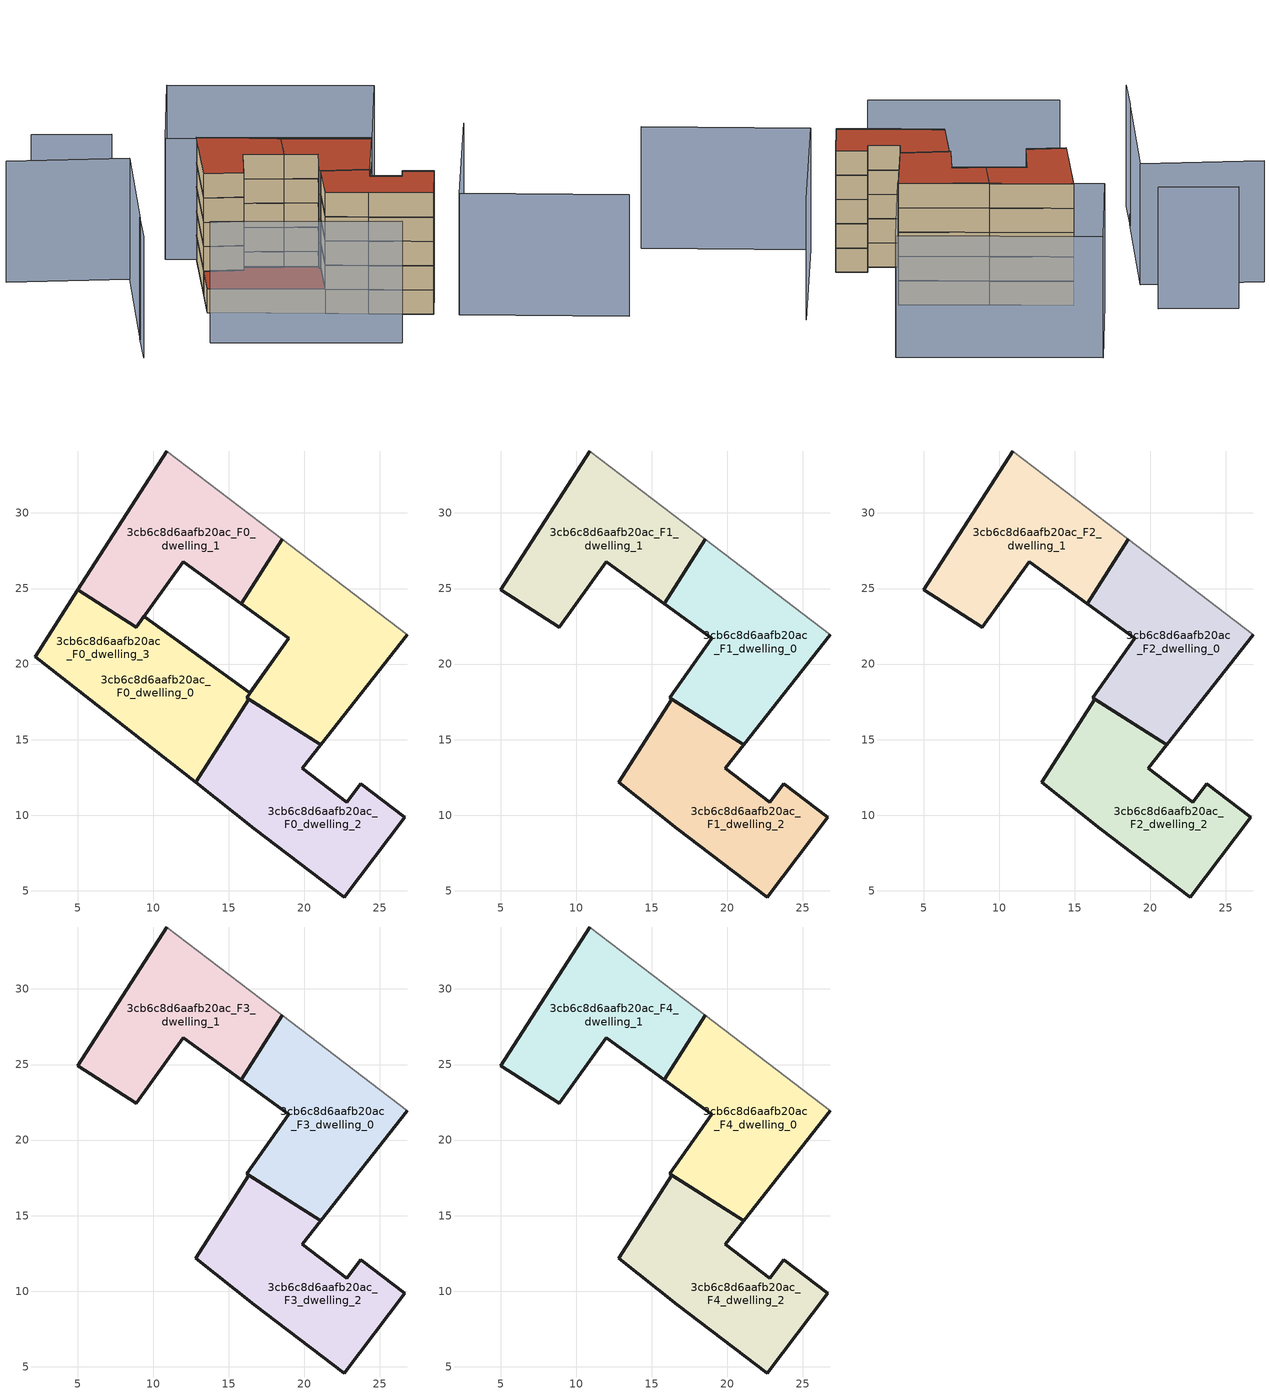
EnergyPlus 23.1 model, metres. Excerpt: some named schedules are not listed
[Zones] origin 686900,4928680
3cb6c8d6aafb20ac_F0_dwelling_0
 floor ground (EU_floor_Construction): 12.81,12.17 16.33,17.68 16.19,17.77 17.69,19.88 16.41,18.09 9.38,23.15 8.87,22.45 5.02,24.9 2.19,20.47 z0; 17.69,19.88 16.19,17.77 18.99,21.7 z0; 21.08,14.65 26.83,21.94 18.55,28.25 15.83,23.99 18.98,21.7 17.69,19.88 18.99,21.7 16.19,17.77 z0
 wall outside (EU_wall_Construction): 26.83,21.94 21.08,14.65 16.19,17.77 18.98,21.7 15.83,23.99 18.55,28.25 z0:3
 wall adiabatic (EU_wall_Construction): 18.55,28.25 26.83,21.94 z0:3
 roof outside (EU_floor_Construction): 17.69,19.88 16.19,17.77 16.33,17.68 12.81,12.17 2.19,20.47 5.02,24.9 8.87,22.45 9.38,23.15 16.41,18.09 z3
3cb6c8d6aafb20ac_F0_dwelling_1
 floor ground (EU_floor_Construction): 15.83,23.99 18.55,28.25 10.89,34.1 5.02,24.91 5.02,24.9 8.87,22.45 12,26.77 z0
 wall outside (EU_wall_Construction): 18.55,28.25 15.83,23.99 12,26.77 8.87,22.45 / 8.87,22.44 5.02,24.9 5.02,24.91 10.89,34.1 z0:3
 wall adiabatic (EU_wall_Construction): 10.89,34.1 18.55,28.25 z0:3
3cb6c8d6aafb20ac_F0_dwelling_2
 floor ground (EU_floor_Construction): 22.64,4.59 26.65,9.87 23.74,12.08 22.82,10.86 19.86,13.11 21.08,14.65 16.33,17.68 12.81,12.17 16.71,9.12 z0
 wall outside (EU_wall_Construction): 26.65,9.87 22.64,4.59 16.71,9.12 12.81,12.17 16.33,17.68 21.08,14.65 19.86,13.11 22.82,10.86 23.74,12.08 26.65,9.87 z0:3
3cb6c8d6aafb20ac_F0_dwelling_3
 floor ground (EU_floor_Construction): 12.81,12.17 16.33,17.68 16.19,17.77 17.69,19.88 16.41,18.09 9.38,23.15 8.87,22.45 5.02,24.9 2.19,20.47 z0; 17.69,19.88 16.19,17.77 18.99,21.7 z0; 21.08,14.65 26.83,21.94 18.55,28.25 15.83,23.99 18.98,21.7 17.69,19.88 18.99,21.7 16.19,17.77 z0
 wall outside (EU_wall_Construction): 8.87,22.45 9.38,23.15 16.41,18.09 18.99,21.7 16.19,17.77 16.33,17.68 12.81,12.17 2.19,20.47 5.02,24.9 8.87,22.45 z0:3
 roof outside (EU_roof_Construction): 18.99,21.7 16.19,17.77 17.69,19.88 z3; 26.83,21.94 21.08,14.65 16.19,17.77 18.99,21.7 17.69,19.88 18.98,21.7 15.83,23.99 18.55,28.25 z3; 17.69,19.88 16.19,17.77 16.33,17.68 12.81,12.17 2.19,20.47 5.02,24.9 8.87,22.45 9.38,23.15 16.41,18.09 z3
3cb6c8d6aafb20ac_F1_dwelling_0
 floor to 3cb6c8d6aafb20ac_F0_dwelling_0 (EU_floor_Construction): 21.08,14.65 26.83,21.94 18.55,28.25 15.83,23.99 18.98,21.7 17.69,19.88 18.99,21.7 16.19,17.77 z3; 17.69,19.88 16.19,17.77 18.99,21.7 z3
 wall outside (EU_wall_Construction): 26.83,21.94 21.08,14.65 16.19,17.77 18.98,21.7 15.83,23.99 18.55,28.25 z3:6
 wall adiabatic (EU_wall_Construction): 18.55,28.25 26.83,21.94 z3:6
3cb6c8d6aafb20ac_F1_dwelling_1
 floor to 3cb6c8d6aafb20ac_F0_dwelling_1 (EU_floor_Construction): 15.83,23.99 18.55,28.25 10.89,34.1 5.02,24.91 5.02,24.9 8.87,22.45 12,26.77 z3
 wall outside (EU_wall_Construction): 18.55,28.25 15.83,23.99 12,26.77 8.87,22.45 5.02,24.9 5.02,24.91 10.89,34.1 z3:6
 wall adiabatic (EU_wall_Construction): 10.89,34.1 18.55,28.25 z3:6
3cb6c8d6aafb20ac_F1_dwelling_2
 floor to 3cb6c8d6aafb20ac_F0_dwelling_2 (EU_floor_Construction): 22.64,4.59 26.65,9.87 23.74,12.08 22.82,10.86 19.86,13.11 21.08,14.65 16.33,17.68 12.81,12.17 16.71,9.12 z3
 wall outside (EU_wall_Construction): 26.65,9.87 22.64,4.59 16.71,9.12 12.81,12.17 16.33,17.68 21.08,14.65 19.86,13.11 22.82,10.86 23.74,12.08 26.65,9.87 z3:6
3cb6c8d6aafb20ac_F2_dwelling_0
 floor to 3cb6c8d6aafb20ac_F1_dwelling_0 (EU_floor_Construction): 21.08,14.65 26.83,21.94 18.55,28.25 15.83,23.99 18.98,21.7 16.19,17.77 z6
 wall outside (EU_wall_Construction): 26.83,21.94 21.08,14.65 16.19,17.77 18.98,21.7 15.83,23.99 18.55,28.25 z6:9
 wall adiabatic (EU_wall_Construction): 18.55,28.25 26.83,21.94 z6:9
3cb6c8d6aafb20ac_F2_dwelling_1
 floor to 3cb6c8d6aafb20ac_F1_dwelling_1 (EU_floor_Construction): 15.83,23.99 18.55,28.25 10.89,34.1 5.02,24.91 5.02,24.9 8.87,22.45 12,26.77 z6
 wall outside (EU_wall_Construction): 18.55,28.25 15.83,23.99 12,26.77 8.87,22.45 5.02,24.9 5.02,24.91 10.89,34.1 z6:9
 wall adiabatic (EU_wall_Construction): 10.89,34.1 18.55,28.25 z6:9
3cb6c8d6aafb20ac_F2_dwelling_2
 floor to 3cb6c8d6aafb20ac_F1_dwelling_2 (EU_floor_Construction): 22.64,4.59 26.65,9.87 23.74,12.08 22.82,10.86 19.86,13.11 21.08,14.65 16.33,17.68 12.81,12.17 16.71,9.12 z6
 wall outside (EU_wall_Construction): 26.65,9.87 22.64,4.59 16.71,9.12 12.81,12.17 16.33,17.68 21.08,14.65 19.86,13.11 22.82,10.86 23.74,12.08 26.65,9.87 z6:9
3cb6c8d6aafb20ac_F3_dwelling_0
 floor to 3cb6c8d6aafb20ac_F2_dwelling_0 (EU_floor_Construction): 21.08,14.65 26.83,21.94 18.55,28.25 15.83,23.99 18.98,21.7 16.19,17.77 z9
 wall outside (EU_wall_Construction): 26.83,21.94 21.08,14.65 16.19,17.77 18.98,21.7 15.83,23.99 18.55,28.25 z9:12
 wall adiabatic (EU_wall_Construction): 18.55,28.25 26.83,21.94 z9:12
3cb6c8d6aafb20ac_F3_dwelling_1
 floor to 3cb6c8d6aafb20ac_F2_dwelling_1 (EU_floor_Construction): 15.83,23.99 18.55,28.25 10.89,34.1 5.02,24.91 5.02,24.9 8.87,22.45 12,26.77 z9
 wall outside (EU_wall_Construction): 18.55,28.25 15.83,23.99 12,26.77 8.87,22.45 5.02,24.9 5.02,24.91 10.89,34.1 z9:12
 wall adiabatic (EU_wall_Construction): 10.89,34.1 18.55,28.25 z9:12
3cb6c8d6aafb20ac_F3_dwelling_2
 floor to 3cb6c8d6aafb20ac_F2_dwelling_2 (EU_floor_Construction): 22.64,4.59 26.65,9.87 23.74,12.08 22.82,10.86 19.86,13.11 21.08,14.65 16.33,17.68 12.81,12.17 16.71,9.12 z9
 wall outside (EU_wall_Construction): 26.65,9.87 22.64,4.59 16.71,9.12 12.81,12.17 16.33,17.68 21.08,14.65 19.86,13.11 22.82,10.86 23.74,12.08 26.65,9.87 z9:12
3cb6c8d6aafb20ac_F4_dwelling_0
 floor to 3cb6c8d6aafb20ac_F3_dwelling_0 (EU_floor_Construction): 21.08,14.65 26.83,21.94 18.55,28.25 15.83,23.99 18.98,21.7 16.19,17.77 z12
 wall outside (EU_wall_Construction): 26.83,21.94 21.08,14.65 16.19,17.77 18.98,21.7 15.83,23.99 18.55,28.25 z12:15
 wall adiabatic (EU_wall_Construction): 18.55,28.25 26.83,21.94 z12:15
 roof outside (EU_roof_Construction): 26.83,21.94 21.08,14.65 16.19,17.77 18.98,21.7 15.83,23.99 18.55,28.25 z15
3cb6c8d6aafb20ac_F4_dwelling_1
 floor to 3cb6c8d6aafb20ac_F3_dwelling_1 (EU_floor_Construction): 15.83,23.99 18.55,28.25 10.89,34.1 5.02,24.91 5.02,24.9 8.87,22.45 12,26.77 z12
 wall outside (EU_wall_Construction): 18.55,28.25 15.83,23.99 12,26.77 8.87,22.45 5.02,24.9 5.02,24.91 10.89,34.1 z12:15
 wall adiabatic (EU_wall_Construction): 10.89,34.1 18.55,28.25 z12:15
 roof outside (EU_roof_Construction): 18.55,28.25 15.83,23.99 12,26.77 8.87,22.45 5.02,24.9 5.02,24.91 10.89,34.1 z15
3cb6c8d6aafb20ac_F4_dwelling_2
 floor to 3cb6c8d6aafb20ac_F3_dwelling_2 (EU_floor_Construction): 22.64,4.59 26.65,9.87 23.74,12.08 22.82,10.86 19.86,13.11 21.08,14.65 16.33,17.68 12.81,12.17 16.71,9.12 z12
 wall outside (EU_wall_Construction): 26.65,9.87 22.64,4.59 16.71,9.12 12.81,12.17 16.33,17.68 21.08,14.65 19.86,13.11 22.82,10.86 23.74,12.08 26.65,9.87 z12:15
 roof outside (EU_roof_Construction): 23.74,12.08 26.65,9.87 22.64,4.59 16.71,9.12 12.81,12.17 16.33,17.68 21.08,14.65 19.86,13.11 22.82,10.86 z15
shading: -2.94,13.1 14.64,-0.01 / 40.12,-9.24 24.92,2.77 / 24.92,2.77 37.9,19.18 / -8.57,18.92 -11.67,14.09 / -10.73,41.52 1.13,33.77 / 1.13,33.77 -8.75,18.65 / 3.71,40.66 -3.74,46.07 / 17.58,48.62 36.34,34.2 / 36.34,34.2 26.72,21.68 / 26.72,21.68 7.96,36.1 / 7.96,36.1 17.58,48.62 z0:15
[Building]
EU S2 Campaign: North Axis=0; Terrain=City; Solar Distribution=FullExterior
[Site:Location]
Bologna: Latitude=44.5; Longitude=11.25; Time Zone=1; Elevation=37
[SizingPeriod:WeatherFileDays]
AnnualSizingPeriod: Begin Month=1; Begin Day of Month=1; End Month=12; End Day of Month=31; Day of Week for Start Day=Monday; Use Weather File Daylight Saving Period=No; Use Weather File Rain and Snow Indicators=No
[MATERIAL]
EU_InternalMass_Material: Roughness=MediumRough; Thickness=0.1; Conductivity=1; Density=1800; Specific Heat=900; Thermal Absorptance=0.9; Solar Absorptance=0.7; Visible Absorptance=0.7
[MATERIAL:NOMASS] Roughness=MediumRough; Thermal Absorptance=0.9; Solar Absorptance=0.7; Visible Absorptance=0.7
Name | Thermal Resistance
EU_wall_NoMass | 0.905828
EU_roof_NoMass | 0.37593
EU_floor_NoMass | 0.67114
[CONSTRUCTION]
EU_wall_Construction: EU_wall_NoMass
EU_roof_Construction: EU_roof_NoMass
EU_floor_Construction: EU_floor_NoMass
EU_InternalMass_Construction: EU_InternalMass_Material
[ZONE] Type=1; Multiplier=1; Ceiling Height=autocalculate; Floor Area=autocalculate; Part of Total Floor Area=Yes
Name | Volume
3cb6c8d6aafb20ac_F0_dwelling_0; 3cb6c8d6aafb20ac_F0_dwelling_3 | 486.253
3cb6c8d6aafb20ac_F1_dwelling_0; 3cb6c8d6aafb20ac_F2_dwelling_0; 3cb6c8d6aafb20ac_F3_dwelling_0; 3cb6c8d6aafb20ac_F4_dwelling_0 | 232.315
3cb6c8d6aafb20ac_F0_dwelling_1; 3cb6c8d6aafb20ac_F1_dwelling_1; 3cb6c8d6aafb20ac_F2_dwelling_1; 3cb6c8d6aafb20ac_F3_dwelling_1; 3cb6c8d6aafb20ac_F4_dwelling_1 | 226.669
3cb6c8d6aafb20ac_F0_dwelling_2; 3cb6c8d6aafb20ac_F1_dwelling_2; 3cb6c8d6aafb20ac_F2_dwelling_2; 3cb6c8d6aafb20ac_F3_dwelling_2; 3cb6c8d6aafb20ac_F4_dwelling_2 | 237.639
[INTERNALMASS] Construction=EU_InternalMass_Construction
Name | Zone or ZoneList | Surface Area
3cb6c8d6aafb20ac_F0_dwelling_0_EU_InternalMass | 3cb6c8d6aafb20ac_F0_dwelling_0 | 77.4138
3cb6c8d6aafb20ac_F0_dwelling_1_EU_InternalMass | 3cb6c8d6aafb20ac_F0_dwelling_1 | 75.5568
3cb6c8d6aafb20ac_F0_dwelling_2_EU_InternalMass | 3cb6c8d6aafb20ac_F0_dwelling_2 | 79.213
3cb6c8d6aafb20ac_F0_dwelling_3_EU_InternalMass | 3cb6c8d6aafb20ac_F0_dwelling_3 | 84.6661
3cb6c8d6aafb20ac_F1_dwelling_0_EU_InternalMass | 3cb6c8d6aafb20ac_F1_dwelling_0 | 105.616
3cb6c8d6aafb20ac_F1_dwelling_1_EU_InternalMass | 3cb6c8d6aafb20ac_F1_dwelling_1 | 105.632
3cb6c8d6aafb20ac_F1_dwelling_2_EU_InternalMass | 3cb6c8d6aafb20ac_F1_dwelling_2 | 105.618
3cb6c8d6aafb20ac_F2_dwelling_0_EU_InternalMass | 3cb6c8d6aafb20ac_F2_dwelling_0 | 105.616
3cb6c8d6aafb20ac_F2_dwelling_1_EU_InternalMass | 3cb6c8d6aafb20ac_F2_dwelling_1 | 105.632
3cb6c8d6aafb20ac_F2_dwelling_2_EU_InternalMass | 3cb6c8d6aafb20ac_F2_dwelling_2 | 105.618
3cb6c8d6aafb20ac_F3_dwelling_0_EU_InternalMass | 3cb6c8d6aafb20ac_F3_dwelling_0 | 105.616
3cb6c8d6aafb20ac_F3_dwelling_1_EU_InternalMass | 3cb6c8d6aafb20ac_F3_dwelling_1 | 105.632
3cb6c8d6aafb20ac_F3_dwelling_2_EU_InternalMass | 3cb6c8d6aafb20ac_F3_dwelling_2 | 105.618
3cb6c8d6aafb20ac_F4_dwelling_0_EU_InternalMass | 3cb6c8d6aafb20ac_F4_dwelling_0 | 105.616
3cb6c8d6aafb20ac_F4_dwelling_1_EU_InternalMass | 3cb6c8d6aafb20ac_F4_dwelling_1 | 105.632
3cb6c8d6aafb20ac_F4_dwelling_2_EU_InternalMass | 3cb6c8d6aafb20ac_F4_dwelling_2 | 105.618
[OTHEREQUIPMENT] Fuel Type=Electricity; Design Level Calculation Method=Watts/Area; Power per Zone Floor Area=1; Fraction Latent=0; Fraction Radiant=0; Fraction Lost=0; Carbon Dioxide Generation Rate=0; EndUse Subcategory=EU_Step8_InternalGains
Name | Zone or ZoneList or Space or SpaceList | Schedule
EU_Step8_InternalGain_3cb6c8d6aafb20ac_F0_dwelling_0_f000 | 3cb6c8d6aafb20ac_F0_dwelling_0 | EU_Step8_GainSchedule_3cb6c8d6aafb20ac_F0_dwelling_0_f000
EU_Step8_InternalGain_3cb6c8d6aafb20ac_F0_dwelling_1_f000 | 3cb6c8d6aafb20ac_F0_dwelling_1 | EU_Step8_GainSchedule_3cb6c8d6aafb20ac_F0_dwelling_1_f000
EU_Step8_InternalGain_3cb6c8d6aafb20ac_F0_dwelling_2_f000 | 3cb6c8d6aafb20ac_F0_dwelling_2 | EU_Step8_GainSchedule_3cb6c8d6aafb20ac_F0_dwelling_2_f000
EU_Step8_InternalGain_3cb6c8d6aafb20ac_F0_dwelling_3_f000 | 3cb6c8d6aafb20ac_F0_dwelling_3 | EU_Step8_GainSchedule_3cb6c8d6aafb20ac_F0_dwelling_3_f000
EU_Step8_InternalGain_3cb6c8d6aafb20ac_F1_dwelling_0_f000 | 3cb6c8d6aafb20ac_F1_dwelling_0 | EU_Step8_GainSchedule_3cb6c8d6aafb20ac_F1_dwelling_0_f000
EU_Step8_InternalGain_3cb6c8d6aafb20ac_F1_dwelling_1_f000 | 3cb6c8d6aafb20ac_F1_dwelling_1 | EU_Step8_GainSchedule_3cb6c8d6aafb20ac_F1_dwelling_1_f000
EU_Step8_InternalGain_3cb6c8d6aafb20ac_F1_dwelling_2_f000 | 3cb6c8d6aafb20ac_F1_dwelling_2 | EU_Step8_GainSchedule_3cb6c8d6aafb20ac_F1_dwelling_2_f000
EU_Step8_InternalGain_3cb6c8d6aafb20ac_F2_dwelling_0_f000 | 3cb6c8d6aafb20ac_F2_dwelling_0 | EU_Step8_GainSchedule_3cb6c8d6aafb20ac_F2_dwelling_0_f000
EU_Step8_InternalGain_3cb6c8d6aafb20ac_F2_dwelling_1_f000 | 3cb6c8d6aafb20ac_F2_dwelling_1 | EU_Step8_GainSchedule_3cb6c8d6aafb20ac_F2_dwelling_1_f000
EU_Step8_InternalGain_3cb6c8d6aafb20ac_F2_dwelling_2_f000 | 3cb6c8d6aafb20ac_F2_dwelling_2 | EU_Step8_GainSchedule_3cb6c8d6aafb20ac_F2_dwelling_2_f000
EU_Step8_InternalGain_3cb6c8d6aafb20ac_F3_dwelling_0_f000 | 3cb6c8d6aafb20ac_F3_dwelling_0 | EU_Step8_GainSchedule_3cb6c8d6aafb20ac_F3_dwelling_0_f000
EU_Step8_InternalGain_3cb6c8d6aafb20ac_F3_dwelling_1_f000 | 3cb6c8d6aafb20ac_F3_dwelling_1 | EU_Step8_GainSchedule_3cb6c8d6aafb20ac_F3_dwelling_1_f000
EU_Step8_InternalGain_3cb6c8d6aafb20ac_F3_dwelling_2_f000 | 3cb6c8d6aafb20ac_F3_dwelling_2 | EU_Step8_GainSchedule_3cb6c8d6aafb20ac_F3_dwelling_2_f000
EU_Step8_InternalGain_3cb6c8d6aafb20ac_F4_dwelling_0_f000 | 3cb6c8d6aafb20ac_F4_dwelling_0 | EU_Step8_GainSchedule_3cb6c8d6aafb20ac_F4_dwelling_0_f000
EU_Step8_InternalGain_3cb6c8d6aafb20ac_F4_dwelling_1_f000 | 3cb6c8d6aafb20ac_F4_dwelling_1 | EU_Step8_GainSchedule_3cb6c8d6aafb20ac_F4_dwelling_1_f000
EU_Step8_InternalGain_3cb6c8d6aafb20ac_F4_dwelling_2_f000 | 3cb6c8d6aafb20ac_F4_dwelling_2 | EU_Step8_GainSchedule_3cb6c8d6aafb20ac_F4_dwelling_2_f000
[ZONEVENTILATION:DESIGNFLOWRATE] Schedule=EU_AlwaysOn; Design Flow Rate Calculation Method=AirChanges/Hour; Air Changes per Hour=0.73129; Ventilation Type=Natural; Fan Pressure Rise=0; Fan Total Efficiency=1; Constant Term Coefficient=1; Temperature Term Coefficient=0; Velocity Term Coefficient=0; Velocity Squared Term Coefficient=0; Minimum Indoor Temperature=-100; Maximum Indoor Temperature=100; Delta Temperature=-100; Minimum Outdoor Temperature=-100; Maximum Outdoor Temperature=100; Maximum Wind Speed=40
Name | Zone or ZoneList or Space or SpaceList
EU_ConstantAir_3cb6c8d6aafb20ac_F0_dwelling_0 | 3cb6c8d6aafb20ac_F0_dwelling_0
EU_ConstantAir_3cb6c8d6aafb20ac_F0_dwelling_1 | 3cb6c8d6aafb20ac_F0_dwelling_1
EU_ConstantAir_3cb6c8d6aafb20ac_F0_dwelling_2 | 3cb6c8d6aafb20ac_F0_dwelling_2
EU_ConstantAir_3cb6c8d6aafb20ac_F0_dwelling_3 | 3cb6c8d6aafb20ac_F0_dwelling_3
EU_ConstantAir_3cb6c8d6aafb20ac_F1_dwelling_0 | 3cb6c8d6aafb20ac_F1_dwelling_0
EU_ConstantAir_3cb6c8d6aafb20ac_F1_dwelling_1 | 3cb6c8d6aafb20ac_F1_dwelling_1
EU_ConstantAir_3cb6c8d6aafb20ac_F1_dwelling_2 | 3cb6c8d6aafb20ac_F1_dwelling_2
EU_ConstantAir_3cb6c8d6aafb20ac_F2_dwelling_0 | 3cb6c8d6aafb20ac_F2_dwelling_0
EU_ConstantAir_3cb6c8d6aafb20ac_F2_dwelling_1 | 3cb6c8d6aafb20ac_F2_dwelling_1
EU_ConstantAir_3cb6c8d6aafb20ac_F2_dwelling_2 | 3cb6c8d6aafb20ac_F2_dwelling_2
EU_ConstantAir_3cb6c8d6aafb20ac_F3_dwelling_0 | 3cb6c8d6aafb20ac_F3_dwelling_0
EU_ConstantAir_3cb6c8d6aafb20ac_F3_dwelling_1 | 3cb6c8d6aafb20ac_F3_dwelling_1
EU_ConstantAir_3cb6c8d6aafb20ac_F3_dwelling_2 | 3cb6c8d6aafb20ac_F3_dwelling_2
EU_ConstantAir_3cb6c8d6aafb20ac_F4_dwelling_0 | 3cb6c8d6aafb20ac_F4_dwelling_0
EU_ConstantAir_3cb6c8d6aafb20ac_F4_dwelling_1 | 3cb6c8d6aafb20ac_F4_dwelling_1
EU_ConstantAir_3cb6c8d6aafb20ac_F4_dwelling_2 | 3cb6c8d6aafb20ac_F4_dwelling_2
[HVACTEMPLATE:THERMOSTAT] Constant Heating Setpoint=20; Constant Cooling Setpoint=50
EU_HeatOnly_3cb6c8d6aafb20ac_F0_dwelling_0; EU_HeatOnly_3cb6c8d6aafb20ac_F0_dwelling_1; EU_HeatOnly_3cb6c8d6aafb20ac_F0_dwelling_2; EU_HeatOnly_3cb6c8d6aafb20ac_F0_dwelling_3; EU_HeatOnly_3cb6c8d6aafb20ac_F1_dwelling_0; EU_HeatOnly_3cb6c8d6aafb20ac_F1_dwelling_1; EU_HeatOnly_3cb6c8d6aafb20ac_F1_dwelling_2; EU_HeatOnly_3cb6c8d6aafb20ac_F2_dwelling_0; EU_HeatOnly_3cb6c8d6aafb20ac_F2_dwelling_1; EU_HeatOnly_3cb6c8d6aafb20ac_F2_dwelling_2; EU_HeatOnly_3cb6c8d6aafb20ac_F3_dwelling_0; EU_HeatOnly_3cb6c8d6aafb20ac_F3_dwelling_1; EU_HeatOnly_3cb6c8d6aafb20ac_F3_dwelling_2; EU_HeatOnly_3cb6c8d6aafb20ac_F4_dwelling_0; EU_HeatOnly_3cb6c8d6aafb20ac_F4_dwelling_1; EU_HeatOnly_3cb6c8d6aafb20ac_F4_dwelling_2
[HVACTEMPLATE:ZONE:IDEALLOADSAIRSYSTEM] System Availability Schedule=EU_AlwaysOn; Maximum Heating Supply Air Temperature=50; Minimum Cooling Supply Air Temperature=13; Maximum Heating Supply Air Humidity Ratio=0.0156; Minimum Cooling Supply Air Humidity Ratio=0.0077; Heating Limit=NoLimit; Cooling Limit=NoLimit; Heating Availability Schedule=EU_AlwaysOn; Cooling Availability Schedule=EU_CoolingOff; Dehumidification Control Type=ConstantSensibleHeatRatio; Cooling Sensible Heat Ratio=0.7; Dehumidification Setpoint=60; Humidification Control Type=None; Humidification Setpoint=30; Outdoor Air Method=None; Outdoor Air Flow Rate per Person=0.00944; Outdoor Air Flow Rate per Zone Floor Area=0; Outdoor Air Flow Rate per Zone=0; Demand Controlled Ventilation Type=None; Outdoor Air Economizer Type=NoEconomizer; Heat Recovery Type=None; Sensible Heat Recovery Effectiveness=0.7; Latent Heat Recovery Effectiveness=0.65
Name | Template Thermostat
3cb6c8d6aafb20ac_F0_dwelling_0 | EU_HeatOnly_3cb6c8d6aafb20ac_F0_dwelling_0
3cb6c8d6aafb20ac_F0_dwelling_1 | EU_HeatOnly_3cb6c8d6aafb20ac_F0_dwelling_1
3cb6c8d6aafb20ac_F0_dwelling_2 | EU_HeatOnly_3cb6c8d6aafb20ac_F0_dwelling_2
